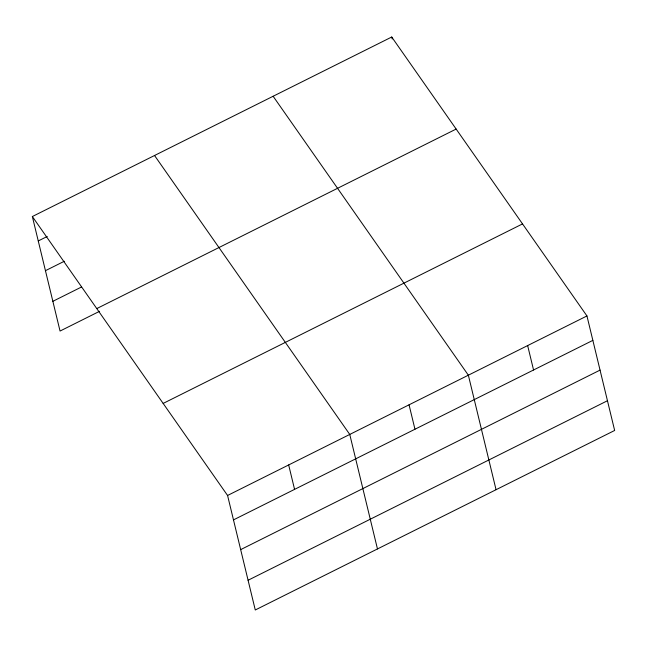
<?xml version="1.0" encoding="UTF-8"?>
<svg xmlns="http://www.w3.org/2000/svg" width="647" height="647" viewBox="0 0 647 647"><rect width="100%" height="100%" fill="white"/><g stroke="black" fill="none" stroke-linecap="round" stroke-linejoin="round"><path stroke-width="0.97" d="M32.35 216.535L391.726 37.016L586.95 315.954L614.65 430.465L255.274 609.984L227.574 495.473L32.35 216.535L60.05 331.046L99.581 311.296M38.254 240.951L47.239 236.462M45.452 270.681L64.32 261.259M52.86 301.316L81.611 286.953M96.775 308.579L456.143 129.068M163.149 403.421L522.525 223.911M227.574 495.473L586.95 315.954M233.478 519.889L592.854 340.371M240.676 549.618L600.044 370.108M248.084 580.254L607.46 400.736M273.131 96.257L468.355 375.195L496.055 489.706M154.536 155.498L349.76 434.436L377.468 548.947M527.653 345.579L533.557 369.995M391.726 37.016L392.195 38.974M409.058 404.82L414.962 429.236M288.667 464.95L294.571 489.375"/></g></svg>
